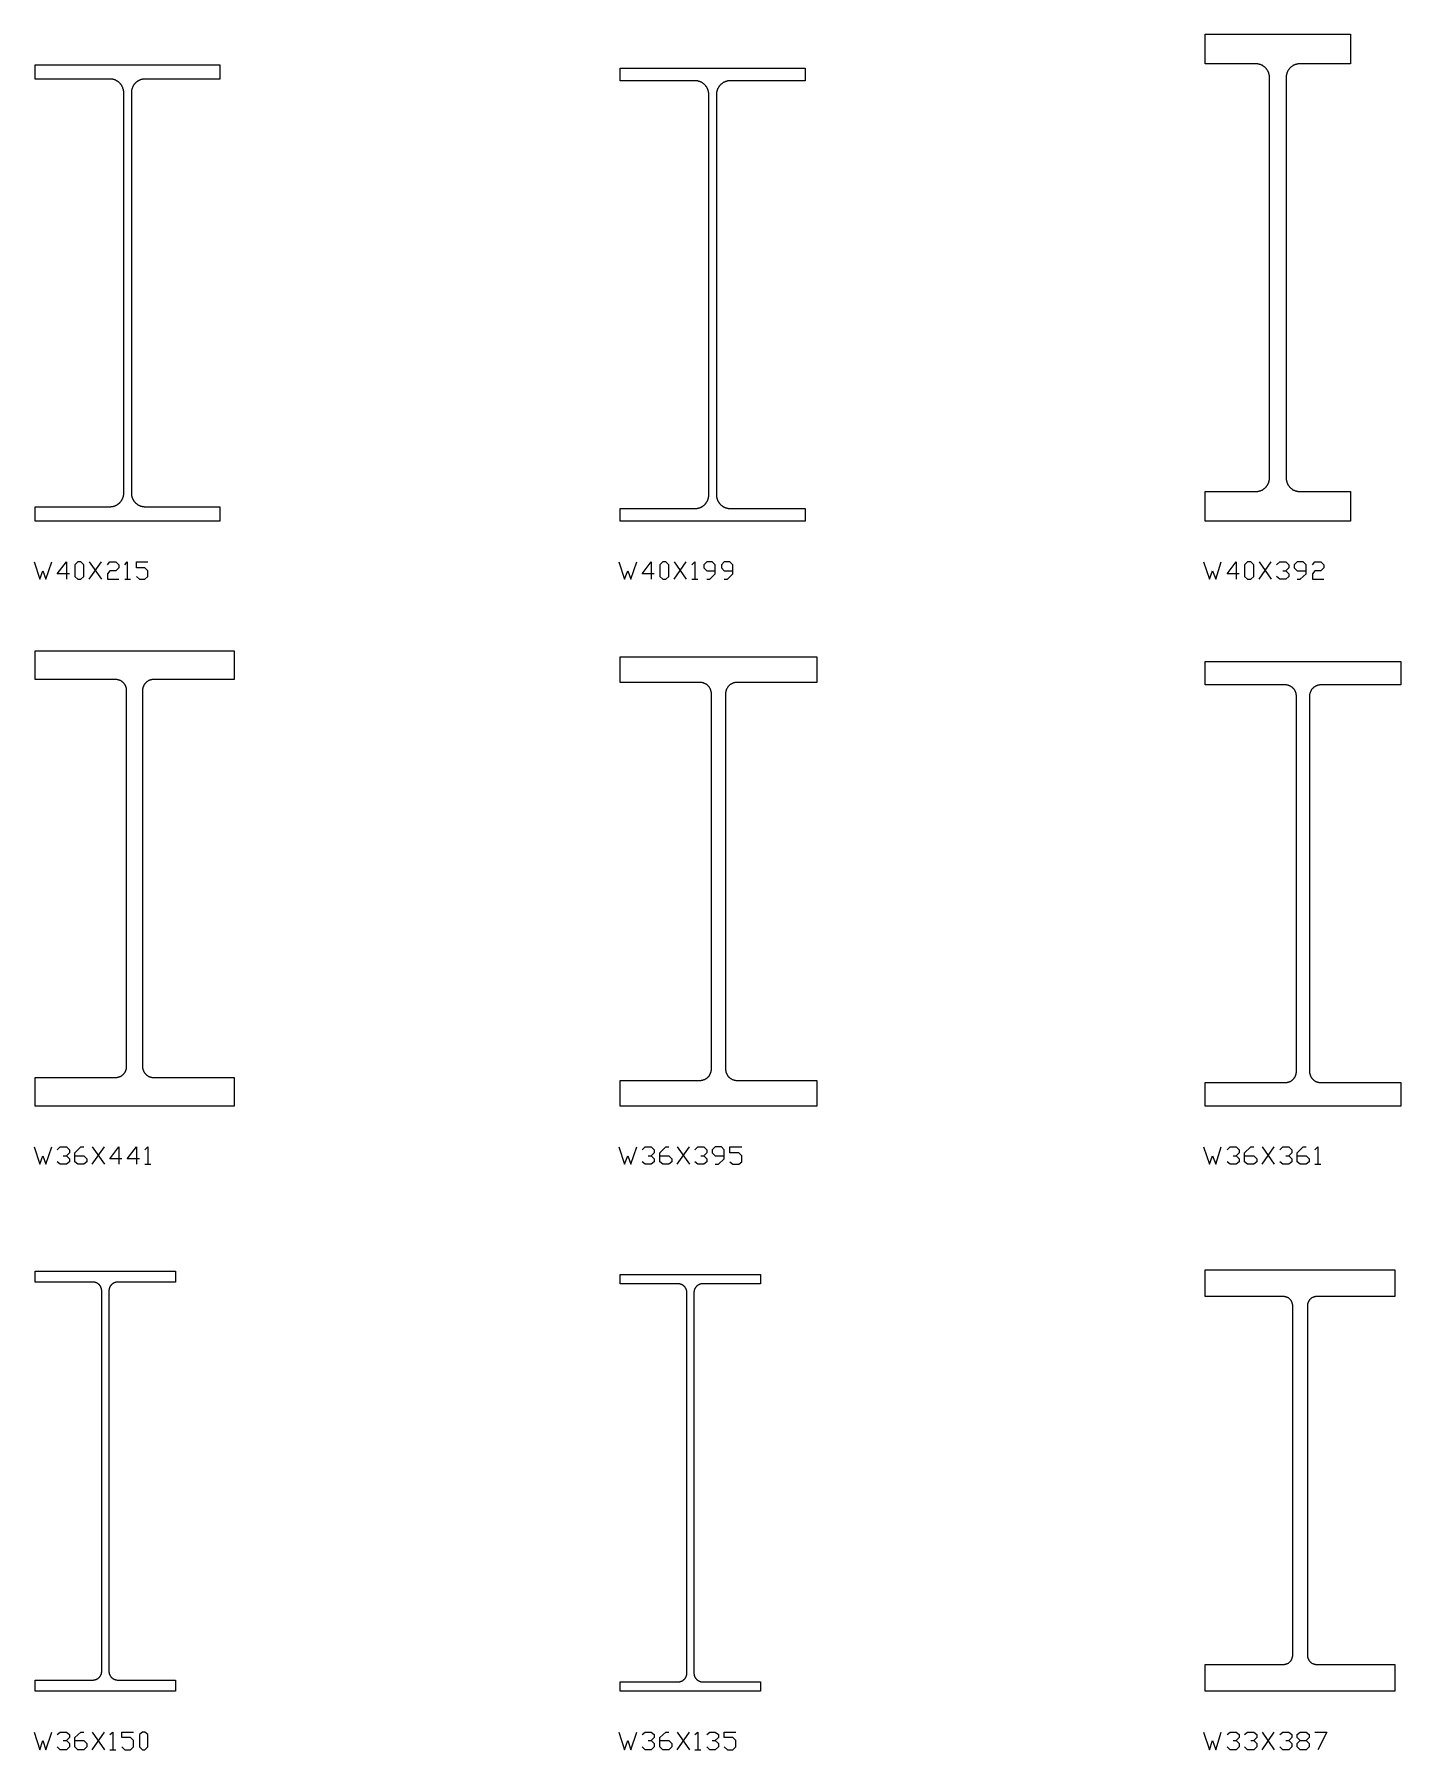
# Model space of a CAD drawing. Header units: inches. Extents: x 0 to 967, y -705 to 45.
# Drawn here: x 849.9 to 966.7, y -105 to 41.6 of the extents above; entities that cross this region are included whole.
import ezdxf

# ---------------------------------------------------------------- set-up
doc = ezdxf.new("R2010")
doc.units = ezdxf.units.IN
doc.header["$MEASUREMENT"] = 0
doc.layers.add('AISC_STEEL', color=7, linetype='Continuous')

msp = doc.modelspace()

# ---------------------------------------------------------------- linework, layer by layer
at = {"color": 3, "lineweight": 0}
for p, q in [((854.63, -4.98), (855.66, -3.49)), ((854.63, -3.49), (855.66, -4.98)), ((904.62, -4.98), (905.65, -3.49)), ((904.62, -3.49), (905.65, -4.98)), ((954.6, -4.98), (955.64, -3.49)), ((954.6, -3.49), (955.64, -4.98)), ((857.68, -4.98), (858.14, -4.98)), ((906.11, -4.98), (906.63, -4.98)), ((854.89, -54.97), (855.92, -53.47)), ((854.89, -53.47), (855.92, -54.97)), ((904.88, -54.97), (905.91, -53.47)), ((904.88, -53.47), (905.91, -54.97)), ((954.86, -54.97), (955.89, -53.47)), ((954.86, -53.47), (955.89, -54.97)), ((859.38, -54.97), (859.9, -54.97)), ((959.35, -54.97), (959.87, -54.97)), ((854.89, -105.01), (855.92, -103.51)), ((854.89, -103.51), (855.92, -105.01)), ((904.88, -105.01), (905.91, -103.51)), ((904.88, -103.51), (905.91, -105.01)), ((954.86, -105.01), (955.89, -103.51)), ((954.86, -103.51), (955.89, -105.01)), ((856.39, -105.01), (856.9, -105.01)), ((906.37, -105.01), (906.89, -105.01)), ((958.11, -104.23), (958.63, -104.23))]:
    msp.add_line(p, q, dxfattribs=at)
for points in [[(849.93, -3.49), (850.4, -4.98), (850.66, -4.26), (850.91, -4.98), (851.43, -3.49)], [(852.93, -4.52), (851.89, -4.52), (852.67, -3.49), (852.67, -4.98)], [(856.18, -3.74), (856.39, -3.49), (856.9, -3.49), (857.16, -3.74), (857.16, -4), (856.9, -4.26), (856.39, -4.26), (856.18, -4.52), (856.18, -4.98), (857.16, -4.98)], [(857.68, -3.74), (857.88, -3.49), (857.88, -4.98)], [(858.66, -4.73), (858.92, -4.98), (859.38, -4.98), (859.64, -4.73), (859.64, -4.26), (859.38, -4), (858.66, -4), (858.66, -3.49), (859.64, -3.49)], [(899.87, -3.49), (900.38, -4.98), (900.64, -4.26), (900.9, -4.98), (901.42, -3.49)], [(902.91, -4.52), (901.88, -4.52), (902.66, -3.49), (902.66, -4.98)], [(906.11, -3.74), (906.37, -3.49), (906.37, -4.98)], [(907.41, -4.98), (907.66, -4.98), (908.13, -4.52), (908.13, -3.74), (907.87, -3.49), (907.41, -3.49), (907.15, -3.74), (907.15, -4), (907.41, -4.26), (908.13, -4.26)], [(908.9, -4.98), (909.16, -4.98), (909.63, -4.52), (909.63, -3.74), (909.37, -3.49), (908.9, -3.49), (908.65, -3.74), (908.65, -4), (908.9, -4.26), (909.63, -4.26)], [(949.85, -3.49), (950.37, -4.98), (950.63, -4.26), (950.89, -4.98), (951.35, -3.49)], [(952.9, -4.52), (951.87, -4.52), (952.64, -3.49), (952.64, -4.98)], [(956.1, -3.74), (956.36, -3.49), (956.88, -3.49), (957.13, -3.74), (957.13, -4), (956.88, -4.26)], [(956.62, -4.26), (956.88, -4.26), (957.13, -4.52), (957.13, -4.73), (956.88, -4.98), (956.36, -4.98), (956.1, -4.73)], [(957.86, -4.98), (958.11, -4.98), (958.63, -4.52), (958.63, -3.74), (958.37, -3.49), (957.86, -3.49), (957.6, -3.74), (957.6, -4), (957.86, -4.26), (958.63, -4.26)], [(959.15, -3.74), (959.35, -3.49), (959.87, -3.49), (960.13, -3.74), (960.13, -4), (959.87, -4.26), (959.35, -4.26), (959.15, -4.52), (959.15, -4.98), (960.13, -4.98)], [(849.93, -53.47), (850.4, -54.97), (850.66, -54.25), (850.91, -54.97), (851.43, -53.47)], [(851.89, -53.73), (852.15, -53.47), (852.67, -53.47), (852.93, -53.73), (852.93, -53.99), (852.67, -54.25)], [(853.39, -54.25), (854.17, -54.25), (854.42, -54.51), (854.42, -54.76), (854.17, -54.97), (853.65, -54.97), (853.39, -54.76), (853.39, -53.99), (853.91, -53.47), (854.17, -53.47)], [(857.42, -54.51), (856.39, -54.51), (857.16, -53.47), (857.16, -54.97)], [(858.92, -54.51), (857.88, -54.51), (858.66, -53.47), (858.66, -54.97)], [(859.38, -53.73), (859.64, -53.47), (859.64, -54.97)], [(899.87, -53.47), (900.38, -54.97), (900.64, -54.25), (900.9, -54.97), (901.42, -53.47)], [(901.88, -53.73), (902.14, -53.47), (902.66, -53.47), (902.91, -53.73), (902.91, -53.99), (902.66, -54.25)], [(903.38, -54.25), (904.15, -54.25), (904.41, -54.51), (904.41, -54.76), (904.15, -54.97), (903.64, -54.97), (903.38, -54.76), (903.38, -53.99), (903.89, -53.47), (904.15, -53.47)], [(906.37, -53.73), (906.63, -53.47), (907.15, -53.47), (907.41, -53.73), (907.41, -53.99), (907.15, -54.25)], [(908.13, -54.97), (908.39, -54.97), (908.9, -54.51), (908.9, -53.73), (908.65, -53.47), (908.13, -53.47), (907.87, -53.73), (907.87, -53.99), (908.13, -54.25), (908.9, -54.25)], [(909.37, -54.76), (909.63, -54.97), (910.14, -54.97), (910.4, -54.76), (910.4, -54.25), (910.14, -53.99), (909.37, -53.99), (909.37, -53.47), (910.4, -53.47)], [(949.85, -53.47), (950.37, -54.97), (950.63, -54.25), (950.89, -54.97), (951.35, -53.47)], [(951.87, -53.73), (952.12, -53.47), (952.64, -53.47), (952.9, -53.73), (952.9, -53.99), (952.64, -54.25)], [(953.36, -54.25), (954.14, -54.25), (954.4, -54.51), (954.4, -54.76), (954.14, -54.97), (953.62, -54.97), (953.36, -54.76), (953.36, -53.99), (953.88, -53.47), (954.14, -53.47)], [(956.36, -53.73), (956.62, -53.47), (957.13, -53.47), (957.39, -53.73), (957.39, -53.99), (957.13, -54.25)], [(957.86, -54.25), (958.63, -54.25), (958.89, -54.51), (958.89, -54.76), (958.63, -54.97), (958.11, -54.97), (957.86, -54.76), (957.86, -53.99), (958.37, -53.47), (958.63, -53.47)], [(959.35, -53.73), (959.61, -53.47), (959.61, -54.97)], [(852.41, -54.25), (852.67, -54.25), (852.93, -54.51), (852.93, -54.76), (852.67, -54.97), (852.15, -54.97), (851.89, -54.76)], [(902.4, -54.25), (902.66, -54.25), (902.91, -54.51), (902.91, -54.76), (902.66, -54.97), (902.14, -54.97), (901.88, -54.76)], [(906.89, -54.25), (907.15, -54.25), (907.41, -54.51), (907.41, -54.76), (907.15, -54.97), (906.63, -54.97), (906.37, -54.76)], [(952.38, -54.25), (952.64, -54.25), (952.9, -54.51), (952.9, -54.76), (952.64, -54.97), (952.12, -54.97), (951.87, -54.76)], [(956.88, -54.25), (957.13, -54.25), (957.39, -54.51), (957.39, -54.76), (957.13, -54.97), (956.62, -54.97), (956.36, -54.76)], [(849.93, -103.51), (850.4, -105.01), (850.66, -104.23), (850.91, -105.01), (851.43, -103.51)], [(851.89, -103.72), (852.15, -103.51), (852.67, -103.51), (852.93, -103.72), (852.93, -103.97), (852.67, -104.23)], [(853.39, -104.23), (854.17, -104.23), (854.42, -104.49), (854.42, -104.75), (854.17, -105.01), (853.65, -105.01), (853.39, -104.75), (853.39, -103.97), (853.91, -103.51), (854.17, -103.51)], [(856.39, -103.72), (856.65, -103.51), (856.65, -105.01)], [(857.42, -104.75), (857.68, -105.01), (858.14, -105.01), (858.4, -104.75), (858.4, -104.23), (858.14, -103.97), (857.42, -103.97), (857.42, -103.51), (858.4, -103.51)], [(899.87, -103.51), (900.38, -105.01), (900.64, -104.23), (900.9, -105.01), (901.42, -103.51)], [(901.88, -103.72), (902.14, -103.51), (902.66, -103.51), (902.91, -103.72), (902.91, -103.97), (902.66, -104.23)], [(903.38, -104.23), (904.15, -104.23), (904.41, -104.49), (904.41, -104.75), (904.15, -105.01), (903.64, -105.01), (903.38, -104.75), (903.38, -103.97), (903.89, -103.51), (904.15, -103.51)], [(906.37, -103.72), (906.63, -103.51), (906.63, -105.01)], [(907.41, -103.72), (907.66, -103.51), (908.13, -103.51), (908.39, -103.72), (908.39, -103.97), (908.13, -104.23)], [(908.9, -104.75), (909.16, -105.01), (909.63, -105.01), (909.88, -104.75), (909.88, -104.23), (909.63, -103.97), (908.9, -103.97), (908.9, -103.51), (909.88, -103.51)], [(949.85, -103.51), (950.37, -105.01), (950.63, -104.23), (950.89, -105.01), (951.35, -103.51)], [(951.87, -103.72), (952.12, -103.51), (952.64, -103.51), (952.9, -103.72), (952.9, -103.97), (952.64, -104.23)], [(953.36, -103.72), (953.62, -103.51), (954.14, -103.51), (954.4, -103.72), (954.4, -103.97), (954.14, -104.23)], [(956.36, -103.72), (956.62, -103.51), (957.13, -103.51), (957.39, -103.72), (957.39, -103.97), (957.13, -104.23)], [(959.35, -103.51), (960.39, -103.51), (959.61, -105.01)], [(852.41, -104.23), (852.67, -104.23), (852.93, -104.49), (852.93, -104.75), (852.67, -105.01), (852.15, -105.01), (851.89, -104.75)], [(902.4, -104.23), (902.66, -104.23), (902.91, -104.49), (902.91, -104.75), (902.66, -105.01), (902.14, -105.01), (901.88, -104.75)], [(907.87, -104.23), (908.13, -104.23), (908.39, -104.49), (908.39, -104.75), (908.13, -105.01), (907.66, -105.01), (907.41, -104.75)], [(952.38, -104.23), (952.64, -104.23), (952.9, -104.49), (952.9, -104.75), (952.64, -105.01), (952.12, -105.01), (951.87, -104.75)], [(953.88, -104.23), (954.14, -104.23), (954.4, -104.49), (954.4, -104.75), (954.14, -105.01), (953.62, -105.01), (953.36, -104.75)], [(956.88, -104.23), (957.13, -104.23), (957.39, -104.49), (957.39, -104.75), (957.13, -105.01), (956.62, -105.01), (956.36, -104.75)]]:
    msp.add_lwpolyline(points, dxfattribs=at)
for points in [[(853.65, -4.98), (853.65, -4.98), (853.91, -4.98), (854.17, -4.73), (854.17, -3.74), (853.91, -3.49), (853.65, -3.49), (853.39, -3.74), (853.39, -4.73)], [(903.64, -4.98), (903.64, -4.98), (903.89, -4.98), (904.15, -4.73), (904.15, -3.74), (903.89, -3.49), (903.64, -3.49), (903.38, -3.74), (903.38, -4.73)], [(953.62, -4.98), (953.62, -4.98), (953.88, -4.98), (954.14, -4.73), (954.14, -3.74), (953.88, -3.49), (953.62, -3.49), (953.36, -3.74), (953.36, -4.73)], [(859.18, -105.01), (859.18, -105.01), (859.38, -105.01), (859.64, -104.75), (859.64, -103.72), (859.38, -103.51), (859.18, -103.51), (858.92, -103.72), (858.92, -104.75)], [(958.63, -104.23), (958.89, -104.49), (958.89, -104.75), (958.63, -105.01), (958.11, -105.01), (957.86, -104.75), (957.86, -104.49), (958.11, -104.23), (957.86, -103.97), (957.86, -103.72), (958.11, -103.51), (958.63, -103.51), (958.89, -103.72), (958.89, -103.97)]]:
    msp.add_lwpolyline(points, close=True, dxfattribs=at)
at = {"layer": 'AISC_STEEL'}
for points in [[(962.4, 41.6), (962.4, 39.08), (958.09, 39.08), (958.06, 39.08), (958.03, 39.08), (958, 39.08), (957.97, 39.07), (957.94, 39.07), (957.91, 39.07), (957.88, 39.06), (957.85, 39.06), (957.82, 39.05), (957.79, 39.04), (957.77, 39.03), (957.74, 39.03), (957.71, 39.02), (957.68, 39.01), (957.65, 39), (957.62, 38.98), (957.6, 38.97), (957.57, 38.96), (957.54, 38.95), (957.52, 38.93), (957.49, 38.92), (957.47, 38.9), (957.44, 38.89), (957.42, 38.87), (957.39, 38.85), (957.37, 38.83), (957.34, 38.81), (957.32, 38.8), (957.3, 38.78), (957.28, 38.76), (957.26, 38.73), (957.23, 38.71), (957.21, 38.69), (957.19, 38.67), (957.18, 38.65), (957.16, 38.62), (957.14, 38.6), (957.12, 38.57), (957.1, 38.55), (957.09, 38.52), (957.07, 38.5), (957.06, 38.47), (957.04, 38.45), (957.03, 38.42), (957.02, 38.39), (957.01, 38.37), (956.99, 38.34), (956.98, 38.31), (956.97, 38.28), (956.96, 38.25), (956.96, 38.22), (956.95, 38.2), (956.94, 38.17), (956.93, 38.14), (956.93, 38.11), (956.92, 38.08), (956.92, 38.05), (956.92, 38.02), (956.91, 37.99), (956.91, 37.96), (956.91, 37.93), (956.91, 37.9), (956.91, 3.7), (956.91, 3.67), (956.91, 3.64), (956.91, 3.61), (956.92, 3.58), (956.92, 3.55), (956.92, 3.52), (956.93, 3.49), (956.93, 3.46), (956.94, 3.43), (956.95, 3.4), (956.96, 3.38), (956.96, 3.35), (956.97, 3.32), (956.98, 3.29), (956.99, 3.26), (957.01, 3.23), (957.02, 3.21), (957.03, 3.18), (957.04, 3.15), (957.06, 3.13), (957.07, 3.1), (957.09, 3.08), (957.1, 3.05), (957.12, 3.03), (957.14, 3), (957.16, 2.98), (957.18, 2.95), (957.19, 2.93), (957.21, 2.91), (957.23, 2.89), (957.26, 2.87), (957.28, 2.84), (957.3, 2.82), (957.32, 2.8), (957.34, 2.79), (957.37, 2.77), (957.39, 2.75), (957.42, 2.73), (957.44, 2.71), (957.47, 2.7), (957.49, 2.68), (957.52, 2.67), (957.54, 2.65), (957.57, 2.64), (957.6, 2.63), (957.62, 2.62), (957.65, 2.6), (957.68, 2.59), (957.71, 2.58), (957.74, 2.57), (957.77, 2.57), (957.79, 2.56), (957.82, 2.55), (957.85, 2.54), (957.88, 2.54), (957.91, 2.53), (957.94, 2.53), (957.97, 2.53), (958, 2.52), (958.03, 2.52), (958.06, 2.52), (958.09, 2.52), (962.4, 2.52), (962.4, 0), (956.2, 0), (950, 0), (950, 2.52), (954.31, 2.52), (954.34, 2.52), (954.37, 2.52), (954.4, 2.52), (954.43, 2.53), (954.46, 2.53), (954.49, 2.53), (954.52, 2.54), (954.55, 2.54), (954.58, 2.55), (954.61, 2.56), (954.63, 2.57), (954.66, 2.57), (954.69, 2.58), (954.72, 2.59), (954.75, 2.6), (954.78, 2.62), (954.8, 2.63), (954.83, 2.64), (954.86, 2.65), (954.88, 2.67), (954.91, 2.68), (954.93, 2.7), (954.96, 2.71), (954.98, 2.73), (955.01, 2.75), (955.03, 2.77), (955.06, 2.79), (955.08, 2.8), (955.1, 2.82), (955.12, 2.84), (955.14, 2.87), (955.17, 2.89), (955.19, 2.91), (955.21, 2.93), (955.22, 2.95), (955.24, 2.98), (955.26, 3), (955.28, 3.03), (955.3, 3.05), (955.31, 3.08), (955.33, 3.1), (955.34, 3.13), (955.36, 3.15), (955.37, 3.18), (955.38, 3.21), (955.39, 3.23), (955.41, 3.26), (955.42, 3.29), (955.43, 3.32), (955.44, 3.35), (955.44, 3.38), (955.45, 3.4), (955.46, 3.43), (955.47, 3.46), (955.47, 3.49), (955.48, 3.52), (955.48, 3.55), (955.48, 3.58), (955.49, 3.61), (955.49, 3.64), (955.49, 3.67), (955.49, 3.7), (955.49, 37.9), (955.49, 37.93), (955.49, 37.96), (955.49, 37.99), (955.48, 38.02), (955.48, 38.05), (955.48, 38.08), (955.47, 38.11), (955.47, 38.14), (955.46, 38.17), (955.45, 38.2), (955.44, 38.22), (955.44, 38.25), (955.43, 38.28), (955.42, 38.31), (955.41, 38.34), (955.39, 38.37), (955.38, 38.39), (955.37, 38.42), (955.36, 38.45), (955.34, 38.47), (955.33, 38.5), (955.31, 38.52), (955.3, 38.55), (955.28, 38.57), (955.26, 38.6), (955.24, 38.62), (955.22, 38.65), (955.21, 38.67), (955.19, 38.69), (955.17, 38.71), (955.14, 38.73), (955.12, 38.76), (955.1, 38.78), (955.08, 38.8), (955.06, 38.81), (955.03, 38.83), (955.01, 38.85), (954.98, 38.87), (954.96, 38.89), (954.93, 38.9), (954.91, 38.92), (954.88, 38.93), (954.86, 38.95), (954.83, 38.96), (954.8, 38.97), (954.78, 38.98), (954.75, 39), (954.72, 39.01), (954.69, 39.02), (954.66, 39.03), (954.63, 39.03), (954.61, 39.04), (954.58, 39.05), (954.55, 39.06), (954.52, 39.06), (954.49, 39.07), (954.46, 39.07), (954.43, 39.07), (954.4, 39.08), (954.37, 39.08), (954.34, 39.08), (954.31, 39.08), (950, 39.08), (950, 41.6), (956.2, 41.6)], [(865.8, 39), (865.8, 37.78), (859.4, 37.78), (859.38, 37.78), (859.35, 37.78), (859.32, 37.78), (859.29, 37.77), (859.26, 37.77), (859.23, 37.77), (859.2, 37.76), (859.17, 37.76), (859.14, 37.75), (859.11, 37.74), (859.08, 37.73), (859.05, 37.73), (859.02, 37.72), (859, 37.71), (858.97, 37.7), (858.94, 37.68), (858.91, 37.67), (858.89, 37.66), (858.86, 37.65), (858.83, 37.63), (858.81, 37.62), (858.78, 37.6), (858.76, 37.59), (858.73, 37.57), (858.71, 37.55), (858.68, 37.53), (858.66, 37.51), (858.64, 37.5), (858.61, 37.48), (858.59, 37.46), (858.57, 37.43), (858.55, 37.41), (858.53, 37.39), (858.51, 37.37), (858.49, 37.35), (858.47, 37.32), (858.45, 37.3), (858.44, 37.27), (858.42, 37.25), (858.4, 37.22), (858.39, 37.2), (858.37, 37.17), (858.36, 37.15), (858.35, 37.12), (858.33, 37.09), (858.32, 37.07), (858.31, 37.04), (858.3, 37.01), (858.29, 36.98), (858.28, 36.95), (858.27, 36.92), (858.26, 36.9), (858.26, 36.87), (858.25, 36.84), (858.24, 36.81), (858.24, 36.78), (858.23, 36.75), (858.23, 36.72), (858.23, 36.69), (858.23, 36.66), (858.23, 36.63), (858.23, 36.6), (858.23, 2.4), (858.23, 2.37), (858.23, 2.34), (858.23, 2.31), (858.23, 2.28), (858.23, 2.25), (858.24, 2.22), (858.24, 2.19), (858.25, 2.16), (858.26, 2.13), (858.26, 2.1), (858.27, 2.08), (858.28, 2.05), (858.29, 2.02), (858.3, 1.99), (858.31, 1.96), (858.32, 1.93), (858.33, 1.91), (858.35, 1.88), (858.36, 1.85), (858.37, 1.83), (858.39, 1.8), (858.4, 1.78), (858.42, 1.75), (858.44, 1.73), (858.45, 1.7), (858.47, 1.68), (858.49, 1.65), (858.51, 1.63), (858.53, 1.61), (858.55, 1.59), (858.57, 1.57), (858.59, 1.54), (858.61, 1.52), (858.64, 1.5), (858.66, 1.49), (858.68, 1.47), (858.71, 1.45), (858.73, 1.43), (858.76, 1.41), (858.78, 1.4), (858.81, 1.38), (858.83, 1.37), (858.86, 1.35), (858.89, 1.34), (858.91, 1.33), (858.94, 1.32), (858.97, 1.3), (859, 1.29), (859.02, 1.28), (859.05, 1.27), (859.08, 1.27), (859.11, 1.26), (859.14, 1.25), (859.17, 1.24), (859.2, 1.24), (859.23, 1.23), (859.26, 1.23), (859.29, 1.23), (859.32, 1.22), (859.35, 1.22), (859.38, 1.22), (859.4, 1.22), (865.8, 1.22), (865.8, 0), (857.9, 0), (850, 0), (850, 1.22), (856.39, 1.22), (856.42, 1.22), (856.45, 1.22), (856.48, 1.22), (856.51, 1.23), (856.54, 1.23), (856.57, 1.23), (856.6, 1.24), (856.63, 1.24), (856.66, 1.25), (856.69, 1.26), (856.72, 1.27), (856.75, 1.27), (856.78, 1.28), (856.8, 1.29), (856.83, 1.3), (856.86, 1.32), (856.89, 1.33), (856.91, 1.34), (856.94, 1.35), (856.97, 1.37), (856.99, 1.38), (857.02, 1.4), (857.04, 1.41), (857.07, 1.43), (857.09, 1.45), (857.12, 1.47), (857.14, 1.49), (857.16, 1.5), (857.19, 1.52), (857.21, 1.54), (857.23, 1.57), (857.25, 1.59), (857.27, 1.61), (857.29, 1.63), (857.31, 1.65), (857.33, 1.68), (857.35, 1.7), (857.36, 1.73), (857.38, 1.75), (857.4, 1.78), (857.41, 1.8), (857.43, 1.83), (857.44, 1.85), (857.45, 1.88), (857.47, 1.91), (857.48, 1.93), (857.49, 1.96), (857.5, 1.99), (857.51, 2.02), (857.52, 2.05), (857.53, 2.08), (857.54, 2.1), (857.54, 2.13), (857.55, 2.16), (857.56, 2.19), (857.56, 2.22), (857.57, 2.25), (857.57, 2.28), (857.57, 2.31), (857.57, 2.34), (857.57, 2.37), (857.58, 2.4), (857.58, 36.6), (857.57, 36.63), (857.57, 36.66), (857.57, 36.69), (857.57, 36.72), (857.57, 36.75), (857.56, 36.78), (857.56, 36.81), (857.55, 36.84), (857.54, 36.87), (857.54, 36.9), (857.53, 36.92), (857.52, 36.95), (857.51, 36.98), (857.5, 37.01), (857.49, 37.04), (857.48, 37.07), (857.47, 37.09), (857.45, 37.12), (857.44, 37.15), (857.43, 37.17), (857.41, 37.2), (857.4, 37.22), (857.38, 37.25), (857.36, 37.27), (857.35, 37.3), (857.33, 37.32), (857.31, 37.35), (857.29, 37.37), (857.27, 37.39), (857.25, 37.41), (857.23, 37.43), (857.21, 37.46), (857.19, 37.48), (857.16, 37.5), (857.14, 37.51), (857.12, 37.53), (857.09, 37.55), (857.07, 37.57), (857.04, 37.59), (857.02, 37.6), (856.99, 37.62), (856.97, 37.63), (856.94, 37.65), (856.91, 37.66), (856.89, 37.67), (856.86, 37.68), (856.83, 37.7), (856.8, 37.71), (856.78, 37.72), (856.75, 37.73), (856.72, 37.73), (856.69, 37.74), (856.66, 37.75), (856.63, 37.76), (856.6, 37.76), (856.57, 37.77), (856.54, 37.77), (856.51, 37.77), (856.48, 37.78), (856.45, 37.78), (856.42, 37.78), (856.39, 37.78), (850, 37.78), (850, 39), (857.9, 39)], [(915.8, 38.7), (915.8, 37.63), (909.4, 37.63), (909.38, 37.63), (909.35, 37.63), (909.32, 37.63), (909.29, 37.62), (909.26, 37.62), (909.23, 37.62), (909.2, 37.61), (909.17, 37.61), (909.14, 37.6), (909.11, 37.59), (909.08, 37.58), (909.05, 37.58), (909.02, 37.57), (909, 37.56), (908.97, 37.55), (908.94, 37.53), (908.91, 37.52), (908.89, 37.51), (908.86, 37.5), (908.83, 37.48), (908.81, 37.47), (908.78, 37.45), (908.76, 37.44), (908.73, 37.42), (908.71, 37.4), (908.68, 37.38), (908.66, 37.36), (908.64, 37.35), (908.61, 37.33), (908.59, 37.31), (908.57, 37.28), (908.55, 37.26), (908.53, 37.24), (908.51, 37.22), (908.49, 37.2), (908.47, 37.17), (908.45, 37.15), (908.44, 37.12), (908.42, 37.1), (908.4, 37.07), (908.39, 37.05), (908.37, 37.02), (908.36, 37), (908.35, 36.97), (908.33, 36.94), (908.32, 36.92), (908.31, 36.89), (908.3, 36.86), (908.29, 36.83), (908.28, 36.8), (908.27, 36.77), (908.26, 36.75), (908.26, 36.72), (908.25, 36.69), (908.24, 36.66), (908.24, 36.63), (908.23, 36.6), (908.23, 36.57), (908.23, 36.54), (908.23, 36.51), (908.23, 36.48), (908.23, 36.45), (908.23, 2.25), (908.23, 2.22), (908.23, 2.19), (908.23, 2.16), (908.23, 2.13), (908.23, 2.1), (908.24, 2.07), (908.24, 2.04), (908.25, 2.01), (908.26, 1.98), (908.26, 1.95), (908.27, 1.93), (908.28, 1.9), (908.29, 1.87), (908.3, 1.84), (908.31, 1.81), (908.32, 1.78), (908.33, 1.76), (908.35, 1.73), (908.36, 1.7), (908.37, 1.68), (908.39, 1.65), (908.4, 1.63), (908.42, 1.6), (908.44, 1.58), (908.45, 1.55), (908.47, 1.53), (908.49, 1.5), (908.51, 1.48), (908.53, 1.46), (908.55, 1.44), (908.57, 1.42), (908.59, 1.39), (908.61, 1.37), (908.64, 1.35), (908.66, 1.34), (908.68, 1.32), (908.71, 1.3), (908.73, 1.28), (908.76, 1.26), (908.78, 1.25), (908.81, 1.23), (908.83, 1.22), (908.86, 1.2), (908.89, 1.19), (908.91, 1.18), (908.94, 1.17), (908.97, 1.15), (909, 1.14), (909.02, 1.13), (909.05, 1.12), (909.08, 1.12), (909.11, 1.11), (909.14, 1.1), (909.17, 1.09), (909.2, 1.09), (909.23, 1.08), (909.26, 1.08), (909.29, 1.08), (909.32, 1.07), (909.35, 1.07), (909.38, 1.07), (909.4, 1.07), (915.8, 1.07), (915.8, 0), (907.9, 0), (900, 0), (900, 1.07), (906.39, 1.07), (906.42, 1.07), (906.45, 1.07), (906.48, 1.07), (906.51, 1.08), (906.54, 1.08), (906.57, 1.08), (906.6, 1.09), (906.63, 1.09), (906.66, 1.1), (906.69, 1.11), (906.72, 1.12), (906.75, 1.12), (906.78, 1.13), (906.8, 1.14), (906.83, 1.15), (906.86, 1.17), (906.89, 1.18), (906.91, 1.19), (906.94, 1.2), (906.97, 1.22), (906.99, 1.23), (907.02, 1.25), (907.04, 1.26), (907.07, 1.28), (907.09, 1.3), (907.12, 1.32), (907.14, 1.34), (907.16, 1.35), (907.19, 1.37), (907.21, 1.39), (907.23, 1.42), (907.25, 1.44), (907.27, 1.46), (907.29, 1.48), (907.31, 1.5), (907.33, 1.53), (907.35, 1.55), (907.36, 1.58), (907.38, 1.6), (907.4, 1.63), (907.41, 1.65), (907.43, 1.68), (907.44, 1.7), (907.45, 1.73), (907.47, 1.76), (907.48, 1.78), (907.49, 1.81), (907.5, 1.84), (907.51, 1.87), (907.52, 1.9), (907.53, 1.93), (907.54, 1.95), (907.54, 1.98), (907.55, 2.01), (907.56, 2.04), (907.56, 2.07), (907.57, 2.1), (907.57, 2.13), (907.57, 2.16), (907.57, 2.19), (907.57, 2.22), (907.58, 2.25), (907.58, 36.45), (907.57, 36.48), (907.57, 36.51), (907.57, 36.54), (907.57, 36.57), (907.57, 36.6), (907.56, 36.63), (907.56, 36.66), (907.55, 36.69), (907.54, 36.72), (907.54, 36.75), (907.53, 36.77), (907.52, 36.8), (907.51, 36.83), (907.5, 36.86), (907.49, 36.89), (907.48, 36.92), (907.47, 36.94), (907.45, 36.97), (907.44, 37), (907.43, 37.02), (907.41, 37.05), (907.4, 37.07), (907.38, 37.1), (907.36, 37.12), (907.35, 37.15), (907.33, 37.17), (907.31, 37.2), (907.29, 37.22), (907.27, 37.24), (907.25, 37.26), (907.23, 37.28), (907.21, 37.31), (907.19, 37.33), (907.16, 37.35), (907.14, 37.36), (907.12, 37.38), (907.09, 37.4), (907.07, 37.42), (907.04, 37.44), (907.02, 37.45), (906.99, 37.47), (906.97, 37.48), (906.94, 37.5), (906.91, 37.51), (906.89, 37.52), (906.86, 37.53), (906.83, 37.55), (906.8, 37.56), (906.78, 37.57), (906.75, 37.58), (906.72, 37.58), (906.69, 37.59), (906.66, 37.6), (906.63, 37.61), (906.6, 37.61), (906.57, 37.62), (906.54, 37.62), (906.51, 37.62), (906.48, 37.63), (906.45, 37.63), (906.42, 37.63), (906.39, 37.63), (900, 37.63), (900, 38.7), (907.9, 38.7)], [(867, -11.1), (867, -13.54), (860.13, -13.54), (860.1, -13.54), (860.07, -13.54), (860.04, -13.54), (860.01, -13.55), (859.98, -13.55), (859.95, -13.56), (859.92, -13.56), (859.89, -13.57), (859.86, -13.58), (859.84, -13.59), (859.81, -13.6), (859.78, -13.61), (859.75, -13.62), (859.73, -13.63), (859.7, -13.64), (859.67, -13.66), (859.65, -13.67), (859.62, -13.69), (859.6, -13.7), (859.57, -13.72), (859.55, -13.74), (859.52, -13.76), (859.5, -13.78), (859.48, -13.8), (859.46, -13.82), (859.44, -13.84), (859.42, -13.86), (859.4, -13.88), (859.38, -13.91), (859.36, -13.93), (859.34, -13.96), (859.33, -13.98), (859.31, -14.01), (859.3, -14.03), (859.28, -14.06), (859.27, -14.09), (859.26, -14.11), (859.25, -14.14), (859.24, -14.17), (859.23, -14.2), (859.22, -14.22), (859.21, -14.25), (859.2, -14.28), (859.2, -14.31), (859.19, -14.34), (859.19, -14.37), (859.18, -14.4), (859.18, -14.43), (859.18, -14.46), (859.18, -14.49), (859.18, -46.61), (859.18, -46.64), (859.18, -46.67), (859.18, -46.7), (859.19, -46.73), (859.19, -46.76), (859.2, -46.79), (859.2, -46.82), (859.21, -46.85), (859.22, -46.88), (859.23, -46.9), (859.24, -46.93), (859.25, -46.96), (859.26, -46.99), (859.27, -47.01), (859.28, -47.04), (859.3, -47.07), (859.31, -47.09), (859.33, -47.12), (859.34, -47.14), (859.36, -47.17), (859.38, -47.19), (859.4, -47.22), (859.42, -47.24), (859.44, -47.26), (859.46, -47.28), (859.48, -47.3), (859.5, -47.32), (859.52, -47.34), (859.55, -47.36), (859.57, -47.38), (859.6, -47.4), (859.62, -47.41), (859.65, -47.43), (859.67, -47.44), (859.7, -47.46), (859.73, -47.47), (859.75, -47.48), (859.78, -47.49), (859.81, -47.5), (859.84, -47.51), (859.86, -47.52), (859.89, -47.53), (859.92, -47.54), (859.95, -47.54), (859.98, -47.55), (860.01, -47.55), (860.04, -47.56), (860.07, -47.56), (860.1, -47.56), (860.13, -47.56), (867, -47.56), (867, -50), (858.5, -50), (850, -50), (850, -47.56), (856.87, -47.56), (856.9, -47.56), (856.93, -47.56), (856.96, -47.56), (856.99, -47.55), (857.02, -47.55), (857.05, -47.54), (857.08, -47.54), (857.11, -47.53), (857.14, -47.52), (857.16, -47.51), (857.19, -47.5), (857.22, -47.49), (857.25, -47.48), (857.27, -47.47), (857.3, -47.46), (857.33, -47.44), (857.35, -47.43), (857.38, -47.41), (857.4, -47.4), (857.43, -47.38), (857.45, -47.36), (857.48, -47.34), (857.5, -47.32), (857.52, -47.3), (857.54, -47.28), (857.56, -47.26), (857.58, -47.24), (857.6, -47.22), (857.62, -47.19), (857.64, -47.17), (857.66, -47.14), (857.67, -47.12), (857.69, -47.09), (857.7, -47.07), (857.72, -47.04), (857.73, -47.01), (857.74, -46.99), (857.75, -46.96), (857.76, -46.93), (857.77, -46.9), (857.78, -46.88), (857.79, -46.85), (857.8, -46.82), (857.8, -46.79), (857.81, -46.76), (857.81, -46.73), (857.82, -46.7), (857.82, -46.67), (857.82, -46.64), (857.82, -46.61), (857.82, -14.49), (857.82, -14.46), (857.82, -14.43), (857.82, -14.4), (857.81, -14.37), (857.81, -14.34), (857.8, -14.31), (857.8, -14.28), (857.79, -14.25), (857.78, -14.22), (857.77, -14.2), (857.76, -14.17), (857.75, -14.14), (857.74, -14.11), (857.73, -14.09), (857.72, -14.06), (857.7, -14.03), (857.69, -14.01), (857.67, -13.98), (857.66, -13.96), (857.64, -13.93), (857.62, -13.91), (857.6, -13.88), (857.58, -13.86), (857.56, -13.84), (857.54, -13.82), (857.52, -13.8), (857.5, -13.78), (857.48, -13.76), (857.45, -13.74), (857.43, -13.72), (857.4, -13.7), (857.38, -13.69), (857.35, -13.67), (857.33, -13.66), (857.3, -13.64), (857.27, -13.63), (857.25, -13.62), (857.22, -13.61), (857.19, -13.6), (857.16, -13.59), (857.14, -13.58), (857.11, -13.57), (857.08, -13.56), (857.05, -13.56), (857.02, -13.55), (856.99, -13.55), (856.96, -13.54), (856.93, -13.54), (856.9, -13.54), (856.87, -13.54), (850, -13.54), (850, -11.1), (858.5, -11.1)], [(916.8, -11.6), (916.8, -13.8), (909.96, -13.8), (909.93, -13.8), (909.9, -13.8), (909.87, -13.8), (909.84, -13.81), (909.81, -13.81), (909.78, -13.82), (909.75, -13.82), (909.72, -13.83), (909.69, -13.84), (909.67, -13.85), (909.64, -13.86), (909.61, -13.87), (909.58, -13.88), (909.56, -13.89), (909.53, -13.9), (909.5, -13.92), (909.48, -13.93), (909.45, -13.95), (909.43, -13.96), (909.4, -13.98), (909.38, -14), (909.35, -14.02), (909.33, -14.04), (909.31, -14.06), (909.29, -14.08), (909.27, -14.1), (909.25, -14.12), (909.23, -14.14), (909.21, -14.17), (909.19, -14.19), (909.17, -14.22), (909.16, -14.24), (909.14, -14.27), (909.13, -14.29), (909.11, -14.32), (909.1, -14.35), (909.09, -14.37), (909.08, -14.4), (909.07, -14.43), (909.06, -14.46), (909.05, -14.48), (909.04, -14.51), (909.03, -14.54), (909.03, -14.57), (909.02, -14.6), (909.02, -14.63), (909.01, -14.66), (909.01, -14.69), (909.01, -14.72), (909.01, -14.75), (909.01, -46.85), (909.01, -46.88), (909.01, -46.91), (909.01, -46.94), (909.02, -46.97), (909.02, -47), (909.03, -47.03), (909.03, -47.06), (909.04, -47.09), (909.05, -47.12), (909.06, -47.14), (909.07, -47.17), (909.08, -47.2), (909.09, -47.23), (909.1, -47.25), (909.11, -47.28), (909.13, -47.31), (909.14, -47.33), (909.16, -47.36), (909.17, -47.38), (909.19, -47.41), (909.21, -47.43), (909.23, -47.46), (909.25, -47.48), (909.27, -47.5), (909.29, -47.52), (909.31, -47.54), (909.33, -47.56), (909.35, -47.58), (909.38, -47.6), (909.4, -47.62), (909.43, -47.64), (909.45, -47.65), (909.48, -47.67), (909.5, -47.68), (909.53, -47.7), (909.56, -47.71), (909.58, -47.72), (909.61, -47.73), (909.64, -47.74), (909.67, -47.75), (909.69, -47.76), (909.72, -47.77), (909.75, -47.78), (909.78, -47.78), (909.81, -47.79), (909.84, -47.79), (909.87, -47.8), (909.9, -47.8), (909.93, -47.8), (909.96, -47.8), (916.8, -47.8), (916.8, -50), (908.4, -50), (900, -50), (900, -47.8), (906.84, -47.8), (906.87, -47.8), (906.9, -47.8), (906.93, -47.8), (906.96, -47.79), (906.99, -47.79), (907.02, -47.78), (907.05, -47.78), (907.08, -47.77), (907.11, -47.76), (907.13, -47.75), (907.16, -47.74), (907.19, -47.73), (907.22, -47.72), (907.24, -47.71), (907.27, -47.7), (907.3, -47.68), (907.32, -47.67), (907.35, -47.65), (907.37, -47.64), (907.4, -47.62), (907.42, -47.6), (907.45, -47.58), (907.47, -47.56), (907.49, -47.54), (907.51, -47.52), (907.53, -47.5), (907.55, -47.48), (907.57, -47.46), (907.59, -47.43), (907.61, -47.41), (907.63, -47.38), (907.64, -47.36), (907.66, -47.33), (907.67, -47.31), (907.69, -47.28), (907.7, -47.25), (907.71, -47.23), (907.72, -47.2), (907.73, -47.17), (907.74, -47.14), (907.75, -47.12), (907.76, -47.09), (907.77, -47.06), (907.77, -47.03), (907.78, -47), (907.78, -46.97), (907.79, -46.94), (907.79, -46.91), (907.79, -46.88), (907.79, -46.85), (907.79, -14.75), (907.79, -14.72), (907.79, -14.69), (907.79, -14.66), (907.78, -14.63), (907.78, -14.6), (907.77, -14.57), (907.77, -14.54), (907.76, -14.51), (907.75, -14.48), (907.74, -14.46), (907.73, -14.43), (907.72, -14.4), (907.71, -14.37), (907.7, -14.35), (907.69, -14.32), (907.67, -14.29), (907.66, -14.27), (907.64, -14.24), (907.63, -14.22), (907.61, -14.19), (907.59, -14.17), (907.57, -14.14), (907.55, -14.12), (907.53, -14.1), (907.51, -14.08), (907.49, -14.06), (907.47, -14.04), (907.45, -14.02), (907.42, -14), (907.4, -13.98), (907.37, -13.96), (907.35, -13.95), (907.32, -13.93), (907.3, -13.92), (907.27, -13.9), (907.24, -13.89), (907.22, -13.88), (907.19, -13.87), (907.16, -13.86), (907.13, -13.85), (907.11, -13.84), (907.08, -13.83), (907.05, -13.82), (907.02, -13.82), (906.99, -13.81), (906.96, -13.81), (906.93, -13.8), (906.9, -13.8), (906.87, -13.8), (906.84, -13.8), (900, -13.8), (900, -11.6), (908.4, -11.6)], [(966.7, -12), (966.7, -14.01), (959.86, -14.01), (959.83, -14.01), (959.8, -14.01), (959.77, -14.01), (959.74, -14.02), (959.71, -14.02), (959.68, -14.03), (959.65, -14.03), (959.62, -14.04), (959.59, -14.05), (959.57, -14.06), (959.54, -14.07), (959.51, -14.08), (959.48, -14.09), (959.46, -14.1), (959.43, -14.11), (959.4, -14.13), (959.38, -14.14), (959.35, -14.16), (959.33, -14.17), (959.3, -14.19), (959.28, -14.21), (959.25, -14.23), (959.23, -14.25), (959.21, -14.27), (959.19, -14.29), (959.17, -14.31), (959.15, -14.33), (959.13, -14.35), (959.11, -14.38), (959.09, -14.4), (959.07, -14.43), (959.06, -14.45), (959.04, -14.48), (959.03, -14.5), (959.01, -14.53), (959, -14.56), (958.99, -14.58), (958.98, -14.61), (958.97, -14.64), (958.96, -14.67), (958.95, -14.69), (958.94, -14.72), (958.93, -14.75), (958.93, -14.78), (958.92, -14.81), (958.92, -14.84), (958.91, -14.87), (958.91, -14.9), (958.91, -14.93), (958.91, -14.96), (958.91, -47.04), (958.91, -47.07), (958.91, -47.1), (958.91, -47.13), (958.92, -47.16), (958.92, -47.19), (958.93, -47.22), (958.93, -47.25), (958.94, -47.28), (958.95, -47.31), (958.96, -47.33), (958.97, -47.36), (958.98, -47.39), (958.99, -47.42), (959, -47.44), (959.01, -47.47), (959.03, -47.5), (959.04, -47.52), (959.06, -47.55), (959.07, -47.57), (959.09, -47.6), (959.11, -47.62), (959.13, -47.65), (959.15, -47.67), (959.17, -47.69), (959.19, -47.71), (959.21, -47.73), (959.23, -47.75), (959.25, -47.77), (959.28, -47.79), (959.3, -47.81), (959.33, -47.83), (959.35, -47.84), (959.38, -47.86), (959.4, -47.87), (959.43, -47.89), (959.46, -47.9), (959.48, -47.91), (959.51, -47.92), (959.54, -47.93), (959.57, -47.94), (959.59, -47.95), (959.62, -47.96), (959.65, -47.97), (959.68, -47.97), (959.71, -47.98), (959.74, -47.98), (959.77, -47.99), (959.8, -47.99), (959.83, -47.99), (959.86, -47.99), (966.7, -47.99), (966.7, -50), (958.35, -50), (950, -50), (950, -47.99), (956.84, -47.99), (956.87, -47.99), (956.9, -47.99), (956.93, -47.99), (956.96, -47.98), (956.99, -47.98), (957.02, -47.97), (957.05, -47.97), (957.08, -47.96), (957.11, -47.95), (957.13, -47.94), (957.16, -47.93), (957.19, -47.92), (957.22, -47.91), (957.24, -47.9), (957.27, -47.89), (957.3, -47.87), (957.32, -47.86), (957.35, -47.84), (957.37, -47.83), (957.4, -47.81), (957.42, -47.79), (957.45, -47.77), (957.47, -47.75), (957.49, -47.73), (957.51, -47.71), (957.53, -47.69), (957.55, -47.67), (957.57, -47.65), (957.59, -47.62), (957.61, -47.6), (957.63, -47.57), (957.64, -47.55), (957.66, -47.52), (957.67, -47.5), (957.69, -47.47), (957.7, -47.44), (957.71, -47.42), (957.72, -47.39), (957.73, -47.36), (957.74, -47.33), (957.75, -47.31), (957.76, -47.28), (957.77, -47.25), (957.77, -47.22), (957.78, -47.19), (957.78, -47.16), (957.79, -47.13), (957.79, -47.1), (957.79, -47.07), (957.79, -47.04), (957.79, -14.96), (957.79, -14.93), (957.79, -14.9), (957.79, -14.87), (957.78, -14.84), (957.78, -14.81), (957.77, -14.78), (957.77, -14.75), (957.76, -14.72), (957.75, -14.69), (957.74, -14.67), (957.73, -14.64), (957.72, -14.61), (957.71, -14.58), (957.7, -14.56), (957.69, -14.53), (957.67, -14.5), (957.66, -14.48), (957.64, -14.45), (957.63, -14.43), (957.61, -14.4), (957.59, -14.38), (957.57, -14.35), (957.55, -14.33), (957.53, -14.31), (957.51, -14.29), (957.49, -14.27), (957.47, -14.25), (957.45, -14.23), (957.42, -14.21), (957.4, -14.19), (957.37, -14.17), (957.35, -14.16), (957.32, -14.14), (957.3, -14.13), (957.27, -14.11), (957.24, -14.1), (957.22, -14.09), (957.19, -14.08), (957.16, -14.07), (957.13, -14.06), (957.11, -14.05), (957.08, -14.04), (957.05, -14.03), (957.02, -14.03), (956.99, -14.02), (956.96, -14.02), (956.93, -14.01), (956.9, -14.01), (956.87, -14.01), (956.84, -14.01), (950, -14.01), (950, -12), (958.35, -12)], [(862, -64.1), (862, -65.04), (857.06, -65.04), (857.03, -65.04), (857, -65.04), (856.97, -65.05), (856.95, -65.05), (856.92, -65.05), (856.89, -65.06), (856.86, -65.07), (856.83, -65.08), (856.8, -65.09), (856.78, -65.1), (856.75, -65.11), (856.72, -65.12), (856.7, -65.14), (856.67, -65.15), (856.65, -65.17), (856.62, -65.18), (856.6, -65.2), (856.58, -65.22), (856.55, -65.24), (856.53, -65.26), (856.51, -65.28), (856.49, -65.3), (856.47, -65.33), (856.46, -65.35), (856.44, -65.37), (856.42, -65.4), (856.41, -65.42), (856.39, -65.45), (856.38, -65.48), (856.37, -65.5), (856.36, -65.53), (856.35, -65.56), (856.34, -65.59), (856.33, -65.61), (856.33, -65.64), (856.32, -65.67), (856.32, -65.7), (856.31, -65.73), (856.31, -65.76), (856.31, -65.79), (856.31, -98.31), (856.31, -98.34), (856.31, -98.37), (856.32, -98.4), (856.32, -98.43), (856.33, -98.46), (856.33, -98.49), (856.34, -98.51), (856.35, -98.54), (856.36, -98.57), (856.37, -98.6), (856.38, -98.62), (856.39, -98.65), (856.41, -98.68), (856.42, -98.7), (856.44, -98.73), (856.46, -98.75), (856.47, -98.77), (856.49, -98.8), (856.51, -98.82), (856.53, -98.84), (856.55, -98.86), (856.58, -98.88), (856.6, -98.9), (856.62, -98.92), (856.65, -98.93), (856.67, -98.95), (856.7, -98.96), (856.72, -98.98), (856.75, -98.99), (856.78, -99), (856.8, -99.01), (856.83, -99.02), (856.86, -99.03), (856.89, -99.04), (856.92, -99.05), (856.95, -99.05), (856.97, -99.05), (857, -99.06), (857.03, -99.06), (857.06, -99.06), (862, -99.06), (862, -100), (856, -100), (850, -100), (850, -99.06), (854.94, -99.06), (854.97, -99.06), (855, -99.06), (855.03, -99.05), (855.05, -99.05), (855.08, -99.05), (855.11, -99.04), (855.14, -99.03), (855.17, -99.02), (855.2, -99.01), (855.22, -99), (855.25, -98.99), (855.28, -98.98), (855.3, -98.96), (855.33, -98.95), (855.35, -98.93), (855.38, -98.92), (855.4, -98.9), (855.42, -98.88), (855.45, -98.86), (855.47, -98.84), (855.49, -98.82), (855.51, -98.8), (855.53, -98.77), (855.54, -98.75), (855.56, -98.73), (855.58, -98.7), (855.59, -98.68), (855.61, -98.65), (855.62, -98.62), (855.63, -98.6), (855.64, -98.57), (855.65, -98.54), (855.66, -98.51), (855.67, -98.49), (855.67, -98.46), (855.68, -98.43), (855.68, -98.4), (855.69, -98.37), (855.69, -98.34), (855.69, -98.31), (855.69, -65.79), (855.69, -65.76), (855.69, -65.73), (855.68, -65.7), (855.68, -65.67), (855.67, -65.64), (855.67, -65.61), (855.66, -65.59), (855.65, -65.56), (855.64, -65.53), (855.63, -65.5), (855.62, -65.48), (855.61, -65.45), (855.59, -65.42), (855.58, -65.4), (855.56, -65.37), (855.54, -65.35), (855.53, -65.33), (855.51, -65.3), (855.49, -65.28), (855.47, -65.26), (855.45, -65.24), (855.42, -65.22), (855.4, -65.2), (855.38, -65.18), (855.35, -65.17), (855.33, -65.15), (855.3, -65.14), (855.28, -65.12), (855.25, -65.11), (855.22, -65.1), (855.2, -65.09), (855.17, -65.08), (855.14, -65.07), (855.11, -65.06), (855.08, -65.05), (855.05, -65.05), (855.03, -65.05), (855, -65.04), (854.97, -65.04), (854.94, -65.04), (850, -65.04), (850, -64.1), (856, -64.1)], [(912, -64.4), (912, -65.19), (907.05, -65.19), (907.02, -65.19), (906.99, -65.19), (906.96, -65.2), (906.93, -65.2), (906.9, -65.2), (906.87, -65.21), (906.85, -65.22), (906.82, -65.23), (906.79, -65.24), (906.76, -65.25), (906.74, -65.26), (906.71, -65.27), (906.68, -65.29), (906.66, -65.3), (906.63, -65.32), (906.61, -65.33), (906.59, -65.35), (906.56, -65.37), (906.54, -65.39), (906.52, -65.41), (906.5, -65.43), (906.48, -65.45), (906.46, -65.48), (906.44, -65.5), (906.43, -65.52), (906.41, -65.55), (906.4, -65.57), (906.38, -65.6), (906.37, -65.63), (906.36, -65.65), (906.35, -65.68), (906.34, -65.71), (906.33, -65.74), (906.32, -65.76), (906.31, -65.79), (906.31, -65.82), (906.31, -65.85), (906.3, -65.88), (906.3, -65.91), (906.3, -65.94), (906.3, -98.46), (906.3, -98.49), (906.3, -98.52), (906.31, -98.55), (906.31, -98.58), (906.31, -98.61), (906.32, -98.64), (906.33, -98.66), (906.34, -98.69), (906.35, -98.72), (906.36, -98.75), (906.37, -98.77), (906.38, -98.8), (906.4, -98.83), (906.41, -98.85), (906.43, -98.88), (906.44, -98.9), (906.46, -98.92), (906.48, -98.95), (906.5, -98.97), (906.52, -98.99), (906.54, -99.01), (906.56, -99.03), (906.59, -99.05), (906.61, -99.07), (906.63, -99.08), (906.66, -99.1), (906.68, -99.11), (906.71, -99.13), (906.74, -99.14), (906.76, -99.15), (906.79, -99.16), (906.82, -99.17), (906.85, -99.18), (906.87, -99.19), (906.9, -99.2), (906.93, -99.2), (906.96, -99.2), (906.99, -99.21), (907.02, -99.21), (907.05, -99.21), (912, -99.21), (912, -100), (906, -100), (900, -100), (900, -99.21), (904.95, -99.21), (904.98, -99.21), (905.01, -99.21), (905.04, -99.2), (905.07, -99.2), (905.1, -99.2), (905.13, -99.19), (905.15, -99.18), (905.18, -99.17), (905.21, -99.16), (905.24, -99.15), (905.26, -99.14), (905.29, -99.13), (905.32, -99.11), (905.34, -99.1), (905.37, -99.08), (905.39, -99.07), (905.41, -99.05), (905.44, -99.03), (905.46, -99.01), (905.48, -98.99), (905.5, -98.97), (905.52, -98.95), (905.54, -98.92), (905.56, -98.9), (905.57, -98.88), (905.59, -98.85), (905.6, -98.83), (905.62, -98.8), (905.63, -98.77), (905.64, -98.75), (905.65, -98.72), (905.66, -98.69), (905.67, -98.66), (905.68, -98.64), (905.69, -98.61), (905.69, -98.58), (905.69, -98.55), (905.7, -98.52), (905.7, -98.49), (905.7, -98.46), (905.7, -65.94), (905.7, -65.91), (905.7, -65.88), (905.69, -65.85), (905.69, -65.82), (905.69, -65.79), (905.68, -65.76), (905.67, -65.74), (905.66, -65.71), (905.65, -65.68), (905.64, -65.65), (905.63, -65.63), (905.62, -65.6), (905.6, -65.57), (905.59, -65.55), (905.57, -65.52), (905.56, -65.5), (905.54, -65.48), (905.52, -65.45), (905.5, -65.43), (905.48, -65.41), (905.46, -65.39), (905.44, -65.37), (905.41, -65.35), (905.39, -65.33), (905.37, -65.32), (905.34, -65.3), (905.32, -65.29), (905.29, -65.27), (905.26, -65.26), (905.24, -65.25), (905.21, -65.24), (905.18, -65.23), (905.15, -65.22), (905.13, -65.21), (905.1, -65.2), (905.07, -65.2), (905.04, -65.2), (905.01, -65.19), (904.98, -65.19), (904.95, -65.19), (900, -65.19), (900, -64.4), (906, -64.4)], [(966.2, -64), (966.2, -66.28), (959.52, -66.28), (959.49, -66.28), (959.46, -66.28), (959.43, -66.28), (959.4, -66.29), (959.37, -66.29), (959.34, -66.3), (959.32, -66.31), (959.29, -66.32), (959.26, -66.32), (959.23, -66.33), (959.2, -66.35), (959.18, -66.36), (959.15, -66.37), (959.12, -66.39), (959.1, -66.4), (959.07, -66.42), (959.05, -66.43), (959.03, -66.45), (959, -66.47), (958.98, -66.49), (958.96, -66.51), (958.94, -66.53), (958.92, -66.55), (958.9, -66.58), (958.88, -66.6), (958.87, -66.62), (958.85, -66.65), (958.84, -66.67), (958.82, -66.7), (958.81, -66.73), (958.8, -66.75), (958.78, -66.78), (958.77, -66.81), (958.77, -66.84), (958.76, -66.87), (958.75, -66.89), (958.74, -66.92), (958.74, -66.95), (958.73, -66.98), (958.73, -67.01), (958.73, -67.04), (958.73, -67.07), (958.73, -96.93), (958.73, -96.96), (958.73, -96.99), (958.73, -97.02), (958.74, -97.05), (958.74, -97.08), (958.75, -97.11), (958.76, -97.13), (958.77, -97.16), (958.77, -97.19), (958.78, -97.22), (958.8, -97.25), (958.81, -97.27), (958.82, -97.3), (958.84, -97.33), (958.85, -97.35), (958.87, -97.38), (958.88, -97.4), (958.9, -97.42), (958.92, -97.45), (958.94, -97.47), (958.96, -97.49), (958.98, -97.51), (959, -97.53), (959.03, -97.55), (959.05, -97.57), (959.07, -97.58), (959.1, -97.6), (959.12, -97.61), (959.15, -97.63), (959.18, -97.64), (959.2, -97.65), (959.23, -97.67), (959.26, -97.68), (959.29, -97.68), (959.32, -97.69), (959.34, -97.7), (959.37, -97.71), (959.4, -97.71), (959.43, -97.72), (959.46, -97.72), (959.49, -97.72), (959.52, -97.72), (966.2, -97.72), (966.2, -100), (958.1, -100), (950, -100), (950, -97.72), (956.68, -97.72), (956.71, -97.72), (956.74, -97.72), (956.77, -97.72), (956.8, -97.71), (956.83, -97.71), (956.86, -97.7), (956.88, -97.69), (956.91, -97.68), (956.94, -97.68), (956.97, -97.67), (957, -97.65), (957.02, -97.64), (957.05, -97.63), (957.08, -97.61), (957.1, -97.6), (957.13, -97.58), (957.15, -97.57), (957.17, -97.55), (957.2, -97.53), (957.22, -97.51), (957.24, -97.49), (957.26, -97.47), (957.28, -97.45), (957.3, -97.42), (957.32, -97.4), (957.33, -97.38), (957.35, -97.35), (957.36, -97.33), (957.38, -97.3), (957.39, -97.27), (957.4, -97.25), (957.42, -97.22), (957.43, -97.19), (957.43, -97.16), (957.44, -97.13), (957.45, -97.11), (957.46, -97.08), (957.46, -97.05), (957.47, -97.02), (957.47, -96.99), (957.47, -96.96), (957.47, -96.93), (957.47, -67.07), (957.47, -67.04), (957.47, -67.01), (957.47, -66.98), (957.46, -66.95), (957.46, -66.92), (957.45, -66.89), (957.44, -66.87), (957.43, -66.84), (957.43, -66.81), (957.42, -66.78), (957.4, -66.75), (957.39, -66.73), (957.38, -66.7), (957.36, -66.67), (957.35, -66.65), (957.33, -66.62), (957.32, -66.6), (957.3, -66.58), (957.28, -66.55), (957.26, -66.53), (957.24, -66.51), (957.22, -66.49), (957.2, -66.47), (957.17, -66.45), (957.15, -66.43), (957.13, -66.42), (957.1, -66.4), (957.08, -66.39), (957.05, -66.37), (957.02, -66.36), (957, -66.35), (956.97, -66.33), (956.94, -66.32), (956.91, -66.32), (956.88, -66.31), (956.86, -66.3), (956.83, -66.29), (956.8, -66.29), (956.77, -66.28), (956.74, -66.28), (956.71, -66.28), (956.68, -66.28), (950, -66.28), (950, -64), (958.1, -64)]]:
    msp.add_lwpolyline(points, close=True, dxfattribs=at)

doc.saveas('drawing.dxf')
